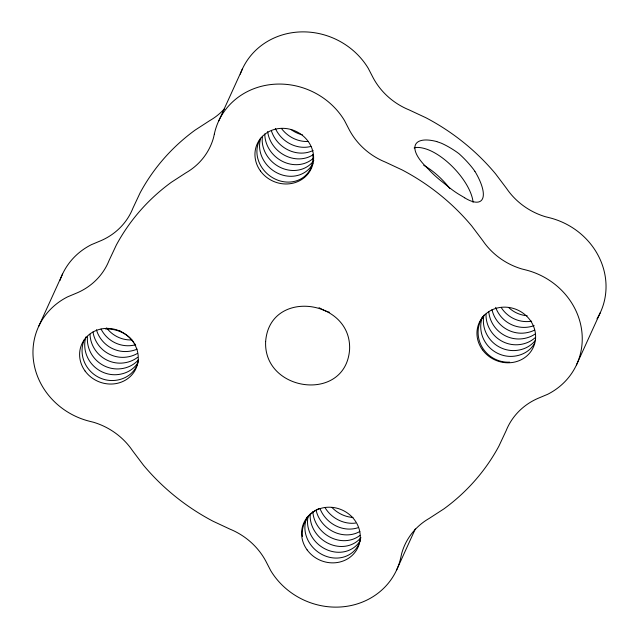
<?xml version="1.0" encoding="UTF-8"?>
<svg xmlns="http://www.w3.org/2000/svg" width="639" height="639" viewBox="0 0 639 639"><rect width="100%" height="100%" fill="white"/><g stroke="black" fill="none" stroke-linecap="round" stroke-linejoin="round"><path stroke-width="0.96" d="M38.731 326.289L62.51 274.099M218.746 120.883L242.524 68.692M396.476 570.308L415.334 528.916M576.49 364.901L600.269 312.711M436.86 141.65L441.206 143.144A43.332 16.326 38 0 1 456.661 151.986L458.85 153.576A43.332 15.863 44.4 0 1 473.419 169.231L474.873 171.316M464.681 197.778L460.975 195.558A43.332 15.855 44.4 0 1 446.677 185.382L442.46 182.003A43.332 16.326 38 0 1 428.737 169.503L427.028 167.698M224.457 108.798A67.55 62.318 24.5 0 1 209.752 120.611L195.103 130.108A216.158 199.416 24.5 0 0 140.109 192.858L132.848 208.338A67.55 62.318 24.5 0 1 101.305 240.512L91.345 244.697A71.6 66.057 24.5 0 0 59.946 280.521M240.28 74.18A71.6 66.057 24.5 0 1 299.723 31.95A71.6 66.057 24.5 0 1 368.216 68.253L373.248 77.982A67.55 62.318 24.5 0 0 409.152 109.916L425.941 117.76A216.158 199.416 24.5 0 1 495.568 173.84L506.487 188.337A67.55 62.318 24.5 0 0 545.49 216.741L549.213 217.675A71.6 66.057 24.5 0 1 596.994 318.805M474.913 171.324A43.101 15.136 50.8 0 1 464.713 197.858M426.98 167.698A43.101 16.526 31.5 0 1 436.82 141.586M329.62 312.351A42.549 39.251 24.5 0 1 319.061 307.678M473.052 202.283A42.637 18.355 46.4 0 0 425.143 148.703A42.637 13.179 36.3 0 0 414.144 147.96M423.713 165.277A42.637 18.355 46.4 0 1 449.856 188.569M359.869 531.456A29.378 26.055 39.8 0 1 316.281 511M355.611 523.069A29.378 26.055 39.8 0 1 325.011 507.622M357.952 527.726A29.378 26.055 39.8 0 1 319.995 508.58M353.032 517.446A29.378 26.055 39.8 0 1 332.104 507.614M312.838 511.639A29.378 27.621 3.5 0 0 312.99 513.365A29.378 26.055 39.8 0 0 331.234 537.742A29.378 26.055 39.8 0 0 359.949 535.402M360.053 540.69A29.378 26.055 39.8 0 1 331.026 557.615A29.378 26.055 39.8 0 1 305.059 530.761A29.378 27.621 3.5 0 1 307.063 517.199M360.731 537.415A29.378 26.055 39.8 0 1 360.444 539.068M360.811 537.774A29.378 26.055 39.8 0 1 331.114 544.596A29.378 26.055 39.8 0 1 310.346 519.164A29.378 27.621 3.5 0 1 310.242 513.98M360.069 540.913A29.378 26.055 39.8 0 1 330.187 550.97A29.378 26.055 39.8 0 1 307.702 524.962A29.378 27.621 3.5 0 1 308.102 516.352M302.423 536.552A29.378 27.621 3.5 0 1 319.372 508.444M527.151 315.73A29.378 28.22 38.9 0 1 508.987 307.846M495.632 307.335A29.378 28.22 38.9 0 0 525.482 327.368A29.378 25.448 16.5 0 0 534.156 325.626M534.683 330.051A29.378 25.448 16.5 0 1 522.838 333.167A29.378 28.22 38.9 0 1 491.982 309.635M501.559 308.07A29.378 28.22 38.9 0 0 528.126 321.569A29.378 25.448 16.5 0 0 531.688 321.169M488.779 311.856A29.378 28.22 38.9 0 0 520.202 338.958A29.378 25.448 16.5 0 0 534.955 334.125M483.731 316.281A29.378 28.22 38.9 0 0 514.914 350.555A29.378 25.448 16.5 0 0 535.586 340.036M534.659 343.111A29.378 25.448 16.5 0 1 512.27 356.362A29.378 28.22 38.9 0 1 482.445 316.904M534.939 337.871A29.378 25.448 16.5 0 1 517.558 344.764A29.378 28.22 38.9 0 1 486.023 314.053M509.626 362.153A29.378 28.22 38.9 0 1 481.63 346.266A29.378 28.22 38.9 0 1 484.17 315.027M302.423 134.869A29.378 26.055 39.8 0 1 290.929 129.461M310.993 146.427A29.378 26.055 39.8 0 1 275.353 128.439M308.557 141.451A29.378 26.055 39.8 0 1 281.735 128.846M313.07 150.461A29.378 26.055 39.8 0 1 271.431 130.915M313.286 154.59A29.378 26.055 39.8 0 1 285.082 155.557A29.378 26.055 39.8 0 1 267.653 131.586M313.837 160.493A29.378 26.055 39.8 0 1 283.988 168.912A29.378 26.055 39.8 0 1 262.373 143.176A29.378 27.621 3.5 0 1 262.461 136.275M313.222 158.352A29.378 26.055 39.8 0 1 284.091 162.13A29.378 26.055 39.8 0 1 265.009 137.377A29.378 27.621 3.5 0 1 264.826 133.918M312.902 163.504A29.378 26.055 39.8 0 1 283.077 175.238A29.378 26.055 39.8 0 1 259.73 148.975A29.378 27.621 3.5 0 1 260.552 138.687M312.798 154.614A29.378 26.055 39.8 0 1 288.317 182.099A29.378 26.055 39.8 0 1 257.086 154.774A29.378 27.621 3.5 0 1 260.688 138.112M120.587 331.314A29.378 28.22 38.9 0 1 118.95 330.483M96.417 329.756A29.378 28.22 38.9 0 0 126.826 351.522A29.378 25.448 16.5 0 0 137.105 349.142M92.982 332.008A29.378 28.22 38.9 0 0 124.182 357.321A29.378 25.448 16.5 0 0 137.513 353.383M132.105 339.924A29.378 28.22 38.9 0 1 106.609 327.927M101.058 329.053A29.378 28.22 38.9 0 0 129.461 345.723A29.378 25.448 16.5 0 0 134.773 344.972M84.452 339.413A29.378 28.22 38.9 0 0 113.614 380.509A29.378 25.448 16.5 0 0 138.168 361.267M85.866 336.953A29.378 28.22 38.9 0 0 116.25 374.71A29.378 25.448 16.5 0 0 137.832 362.856M90.003 334.213A29.378 28.22 38.9 0 0 121.538 363.12A29.378 25.448 16.5 0 0 137.649 357.289M138.559 359.669A29.378 25.448 16.5 0 1 118.894 368.919A29.378 28.22 38.9 0 1 87.479 336.418M105.595 329.021A29.378 25.448 16.5 0 1 131.706 339.676M132.84 341.018A29.378 25.448 16.5 0 1 133.886 342.416M134.837 343.862A29.378 25.448 16.5 0 1 135.684 345.348M265.64 341.577C263.252 392.026 345.603 403.217 349.581 349.613C351.961 299.156 269.61 287.965 265.64 341.577M214.353 133.982L213.586 137.465A67.55 62.318 24.5 0 1 185.973 172.794L171.324 182.291A216.158 199.416 24.5 0 0 116.33 245.041L109.069 260.52A67.55 62.318 24.5 0 1 77.527 292.694L67.558 296.879A71.6 66.057 24.5 0 0 33.971 363.759A71.6 66.057 24.5 0 0 89.787 421.325L93.51 422.259A67.55 62.318 24.5 0 1 132.513 450.663L143.432 465.16A216.158 199.416 24.5 0 0 213.059 521.24L229.848 529.084A67.55 62.318 24.5 0 1 265.752 561.018L270.784 570.747A71.6 66.057 24.5 0 0 343.462 606.738A71.6 66.057 24.5 0 0 400.869 557.2L401.627 553.725A67.55 62.318 24.5 0 1 429.248 518.389L443.897 508.892A216.158 199.416 24.5 0 0 498.891 446.142L506.152 430.662A67.55 62.318 24.5 0 1 537.695 398.488L547.655 394.303A71.6 66.057 24.5 0 0 581.242 327.432A71.6 66.057 24.5 0 0 525.434 269.858L521.712 268.923A67.55 62.318 24.5 0 1 482.709 240.528L471.782 226.03A216.158 199.416 24.5 0 0 402.155 169.942L385.365 162.098A67.55 62.318 24.5 0 1 349.469 130.164L344.437 120.444A71.6 66.057 24.5 0 0 271.751 84.452A71.6 66.057 24.5 0 0 214.353 133.982M85.107 371.051A29.721 27.421 24.5 0 0 135.676 369.198A29.721 27.421 24.5 0 0 106.034 328.414A29.721 27.421 24.5 0 0 85.107 371.051M260.448 170.98A29.721 27.421 24.5 0 0 311.017 169.127A29.721 27.421 24.5 0 0 281.376 128.343A29.721 27.421 24.5 0 0 260.448 170.98M482.453 349.797A29.721 27.421 24.5 0 0 533.014 347.943A29.721 27.421 24.5 0 0 503.372 307.159A29.721 27.421 24.5 0 0 482.453 349.797M307.103 549.867A29.721 27.421 24.5 0 0 357.672 548.014A29.721 27.421 24.5 0 0 328.031 507.23A29.721 27.421 24.5 0 0 307.103 549.867"/></g></svg>
